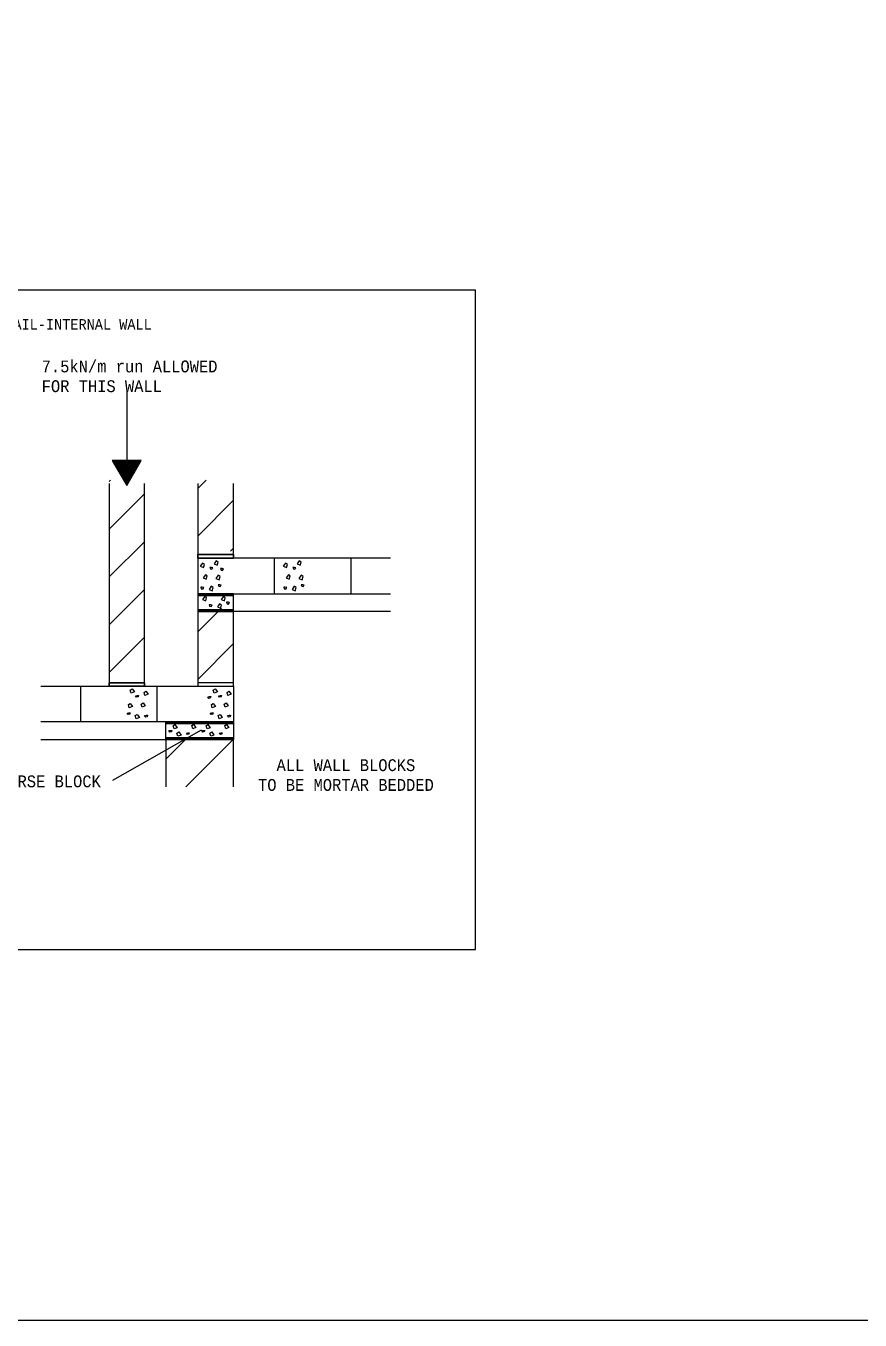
# Model space of a CAD drawing. Extents: x 0 to 40200, y 0 to 28450.
# Drawn here: x 26121 to 33161, y 0 to 10917 of the extents above; entities that cross this region are included whole.
import ezdxf

# ---------------------------------------------------------------- set-up
doc = ezdxf.new("R2010")
doc.units = 0
doc.layers.add('TITLE_BLOCK', color=7, linetype='CONTINUOUS')
doc.styles.add('CADFONT1', font='monotxt.shx', dxfattribs={"width": 0.901937})
pattern_1 = [(45, (0, 0), (-201.5254, 201.5254), [])]

msp = doc.modelspace()

# ---------------------------------------------------------------- hatches: boundary and pattern name
at = {"layer": 'TITLE_BLOCK', "linetype": 'CONTINUOUS'}
h = msp.add_hatch(dxfattribs=at)
h.set_pattern_fill('ExpertCAD', color=92, scale=3, angle=45, style=0, pattern_type=0)
h.set_pattern_definition([(45, (0, 0), (-2.12132034, 2.12132034), [])])
h.paths.add_polyline_path([(26972.40608, 7040.14268), (27095.05157, 7252.5709), (26849.76059, 7252.5709)])
h = msp.add_hatch(dxfattribs=at)
h.set_pattern_fill('ExpertCAD', color=40, scale=285, angle=45, style=0, pattern_type=0)
h.set_pattern_definition(pattern_1)
h.paths.add_polyline_path([(27124.48273, 5406.07354), (27124.48273, 7086.07354), (26824.48273, 7086.07354), (26824.48273, 5406.07354)])
h = msp.add_hatch(dxfattribs=at)
h.set_pattern_fill('ExpertCAD', color=40, scale=285, angle=45, style=0, pattern_type=0)
h.set_pattern_definition(pattern_1)
h.paths.add_polyline_path([(27874.48273, 6486.07354), (27874.48273, 7086.07354), (27574.48273, 7086.07354), (27574.48273, 6486.07354)])
h = msp.add_hatch(dxfattribs=at)
h.set_pattern_fill('ExpertCAD', color=40, scale=285, angle=45, style=0, pattern_type=0)
h.set_pattern_definition(pattern_1)
h.paths.add_polyline_path([(27874.48273, 5406.07354), (27874.48273, 6006.07354), (27574.48273, 6006.07354), (27574.48273, 5406.07354)])
h = msp.add_hatch(dxfattribs=at)
h.set_pattern_fill('ExpertCAD', color=40, scale=285, angle=45, style=0, pattern_type=0)
h.set_pattern_definition(pattern_1)
h.paths.add_polyline_path([(27873.55862, 4497.12142), (27873.55862, 4897.12142), (27303.55862, 4897.12142), (27303.55862, 4497.12142)])

# ---------------------------------------------------------------- linework, layer by layer
at = {"layer": 'TITLE_BLOCK', "color": 1, "linetype": 'CONTINUOUS'}
msp.add_line((27599.90087, 4976.5928), (26852.93243, 4551.79145), dxfattribs=at)
at = {"layer": 'TITLE_BLOCK', "color": 172, "linetype": 'CONTINUOUS'}
msp.add_lwpolyline([(0, 28450), (0, 0), (40200, 0), (40200, 28450), (0, 28450)], dxfattribs=at)
at = {"layer": 'TITLE_BLOCK', "color": 1, "linetype": 'CONTINUOUS'}
msp.add_lwpolyline([(23991.83509, 8687.61323), (23991.83509, 3127.12142), (29914.37547, 3127.12142), (29914.37547, 8687.61323), (23991.83509, 8687.61323)], dxfattribs=at)
at = {"layer": 'TITLE_BLOCK', "color": 13, "linetype": 'CONTINUOUS'}
for points in [[(26972.40608, 7841.83018), (26972.40608, 7040.14268), (27095.05157, 7252.5709), (26849.76059, 7252.5709), (26972.40608, 7040.14268)], [(26972.40608, 7040.14268), (27095.05157, 7252.5709), (26849.76059, 7252.5709), (26972.40608, 7040.14268)], [(26822.98932, 7057.12142), (26822.98932, 5377.12142)], [(27122.98932, 5377.12142), (27122.98932, 7057.12142)], [(27572.98932, 7057.12142), (27572.98932, 6457.12142)], [(27872.98932, 6457.12142), (27872.98932, 7057.12142)], [(27572.98932, 6427.12142), (27572.98932, 6457.12142), (27872.98932, 6457.12142), (27872.98932, 6427.12142), (27572.98932, 6427.12142)], [(27872.98932, 6427.12142), (27872.98932, 6457.12142), (27572.98932, 6457.12142), (27572.98932, 6427.12142), (27872.98932, 6427.12142)], [(29197.98932, 6427.12142), (27572.98932, 6427.12142), (27572.98932, 5977.12142)], [(27619.43629, 6348.64642), (27627.37379, 6375.10475), (27611.49879, 6385.68808), (27592.97795, 6359.22975), (27619.43629, 6348.64642)], [(27690.29501, 6334.2597), (27698.97665, 6346.66204), (27686.57431, 6349.14251), (27674.17196, 6349.14251), (27677.89267, 6336.74017), (27690.29501, 6334.2597)], [(27735.68759, 6368.57285), (27743.62509, 6395.03118), (27727.75009, 6405.61451), (27709.22925, 6379.15618), (27735.68759, 6368.57285)], [(27780.83212, 6324.33782), (27789.51376, 6336.74017), (27777.11142, 6339.22063), (27764.70907, 6339.22063), (27768.42978, 6326.81829), (27780.83212, 6324.33782)], [(28217.98932, 6127.12142), (28217.98932, 6427.12142)], [(28319.76797, 6348.64642), (28327.70547, 6375.10475), (28311.83047, 6385.68808), (28293.30963, 6359.22975), (28319.76797, 6348.64642)], [(28390.62669, 6334.2597), (28399.30833, 6346.66204), (28386.90599, 6349.14251), (28374.50364, 6349.14251), (28378.22435, 6336.74017), (28390.62669, 6334.2597)], [(28436.01927, 6368.57285), (28443.95677, 6395.03118), (28428.08177, 6405.61451), (28409.56094, 6379.15618), (28436.01927, 6368.57285)], [(28862.98932, 6427.12142), (28862.98932, 6127.12142)], [(27643.91024, 6250.75058), (27651.84774, 6277.20892), (27635.97274, 6287.79225), (27617.45191, 6261.33392), (27643.91024, 6250.75058)], [(27751.81063, 6245.78965), (27759.74813, 6272.24798), (27743.87313, 6282.83131), (27725.3523, 6256.37298), (27751.81063, 6245.78965)], [(28344.24193, 6250.75058), (28352.17943, 6277.20892), (28336.30443, 6287.79225), (28317.78359, 6261.33392), (28344.24193, 6250.75058)], [(28452.14232, 6245.78965), (28460.07982, 6272.24798), (28444.20482, 6282.83131), (28425.68398, 6256.37298), (28452.14232, 6245.78965)], [(27872.98932, 6127.12142), (27572.98932, 6127.12142), (27572.98932, 6112.12142), (27872.98932, 6112.12142), (27872.98932, 6127.12142)], [(27572.98932, 6127.12142), (29197.98932, 6127.12142)], [(27613.40048, 6166.82806), (27622.08212, 6179.2304), (27609.67978, 6181.71087), (27597.27743, 6181.71087), (27600.99813, 6169.30853), (27613.40048, 6166.82806)], [(27693.51962, 6152.77207), (27701.45712, 6179.2304), (27685.58212, 6189.81373), (27667.06129, 6163.3554), (27693.51962, 6152.77207)], [(27760.98837, 6187.91204), (27769.67001, 6200.31438), (27757.26767, 6202.79485), (27744.86532, 6202.79485), (27748.58603, 6190.39251), (27760.98837, 6187.91204)], [(28313.73216, 6166.82806), (28322.4138, 6179.2304), (28310.01146, 6181.71087), (28297.60911, 6181.71087), (28301.32982, 6169.30853), (28313.73216, 6166.82806)], [(28393.8513, 6152.77207), (28401.7888, 6179.2304), (28385.9138, 6189.81373), (28367.39297, 6163.3554), (28393.8513, 6152.77207)], [(28461.32005, 6187.91204), (28470.00169, 6200.31438), (28457.59935, 6202.79485), (28445.197, 6202.79485), (28448.91771, 6190.39251), (28461.32005, 6187.91204)], [(27872.98932, 5992.12142), (27872.98932, 6112.12142), (27572.98932, 6112.12142), (27572.98932, 5992.12142), (27872.98932, 5992.12142)], [(27638.66978, 6068.20595), (27646.60728, 6094.66428), (27630.73228, 6105.24761), (27612.21144, 6078.78928), (27638.66978, 6068.20595)], [(27683.81431, 6019.00998), (27692.49595, 6031.41233), (27680.09361, 6033.8928), (27667.69126, 6033.8928), (27671.41196, 6021.49045), (27683.81431, 6019.00998)], [(27763.93345, 6004.95399), (27771.87095, 6031.41233), (27755.99595, 6041.99566), (27737.47512, 6015.53733), (27763.93345, 6004.95399)], [(27796.17954, 6066.96571), (27804.11704, 6093.42405), (27788.24204, 6104.00738), (27769.72121, 6077.54905), (27796.17954, 6066.96571)], [(27831.4022, 6040.09397), (27840.08384, 6052.49631), (27827.6815, 6054.97678), (27815.27915, 6054.97678), (27818.99986, 6042.57444), (27831.4022, 6040.09397)], [(27572.98932, 5992.12142), (27572.98932, 5977.12142), (27872.98932, 5977.12142), (27872.98932, 5992.12142), (27572.98932, 5992.12142)], [(27572.98932, 5977.12142), (27572.98932, 5377.12142)], [(29197.98932, 5977.12142), (27572.98932, 5977.12142)], [(27872.98932, 5377.12142), (27872.98932, 5977.12142)], [(27122.98932, 5347.12142), (27122.98932, 5377.12142), (26822.98932, 5377.12142), (26822.98932, 5347.12142), (27122.98932, 5347.12142)], [(26822.98932, 5347.12142), (26822.98932, 5377.12142), (27122.98932, 5377.12142), (27122.98932, 5347.12142), (26822.98932, 5347.12142)], [(27872.98932, 5347.12142), (27872.98932, 5377.12142), (27572.98932, 5377.12142), (27572.98932, 5347.12142), (27872.98932, 5347.12142)], [(26247.98932, 5347.12142), (27872.98932, 5347.12142), (27872.98932, 4897.12142)], [(26582.98932, 5347.12142), (26582.98932, 5047.12142)], [(27009.95936, 5288.57285), (27002.02186, 5315.03118), (27017.89686, 5325.61451), (27036.4177, 5299.15618), (27009.95936, 5288.57285)], [(27055.35194, 5254.2597), (27046.6703, 5266.66204), (27059.07264, 5269.14251), (27071.47499, 5269.14251), (27067.75428, 5256.74017), (27055.35194, 5254.2597)], [(27126.21066, 5268.64642), (27118.27316, 5295.10475), (27134.14816, 5305.68808), (27152.669, 5279.22975), (27126.21066, 5268.64642)], [(27227.98932, 5047.12142), (27227.98932, 5347.12142)], [(27665.14651, 5244.33782), (27656.46487, 5256.74017), (27668.86722, 5259.22063), (27681.26956, 5259.22063), (27677.54886, 5246.81829), (27665.14651, 5244.33782)], [(27710.29104, 5288.57285), (27702.35354, 5315.03118), (27718.22854, 5325.61451), (27736.74938, 5299.15618), (27710.29104, 5288.57285)], [(27755.68362, 5254.2597), (27747.00198, 5266.66204), (27759.40433, 5269.14251), (27771.80667, 5269.14251), (27768.08597, 5256.74017), (27755.68362, 5254.2597)], [(27826.54235, 5268.64642), (27818.60485, 5295.10475), (27834.47985, 5305.68808), (27853.00068, 5279.22975), (27826.54235, 5268.64642)], [(26993.83632, 5165.78965), (26985.89882, 5192.24798), (27001.77382, 5202.83131), (27020.29465, 5176.37298), (26993.83632, 5165.78965)], [(27101.73671, 5170.75058), (27093.79921, 5197.20892), (27109.67421, 5207.79225), (27128.19504, 5181.33392), (27101.73671, 5170.75058)], [(27694.168, 5165.78965), (27686.2305, 5192.24798), (27702.1055, 5202.83131), (27720.62633, 5176.37298), (27694.168, 5165.78965)], [(27802.06839, 5170.75058), (27794.13089, 5197.20892), (27810.00589, 5207.79225), (27828.52672, 5181.33392), (27802.06839, 5170.75058)], [(27872.98932, 5047.12142), (26247.98932, 5047.12142)], [(26984.65858, 5107.91204), (26975.97694, 5120.31438), (26988.37928, 5122.79485), (27000.78163, 5122.79485), (26997.06092, 5110.39251), (26984.65858, 5107.91204)], [(27052.12733, 5072.77207), (27044.18983, 5099.2304), (27060.06483, 5109.81373), (27078.58566, 5083.3554), (27052.12733, 5072.77207)], [(27132.24647, 5086.82806), (27123.56483, 5099.2304), (27135.96717, 5101.71087), (27148.36952, 5101.71087), (27144.64882, 5089.30853), (27132.24647, 5086.82806)], [(27302.98932, 5047.12142), (27872.98932, 5047.12142), (27872.98932, 5032.12142), (27302.98932, 5032.12142), (27302.98932, 5047.12142)], [(27302.98932, 4912.12142), (27302.98932, 5032.12142), (27872.98932, 5032.12142), (27872.98932, 4912.12142), (27302.98932, 4912.12142)], [(27371.53053, 4986.96571), (27363.59303, 5013.42405), (27379.46803, 5024.00738), (27397.98886, 4997.54905), (27371.53053, 4986.96571)], [(27529.0403, 4988.20595), (27521.1028, 5014.66428), (27536.9778, 5025.24761), (27555.49863, 4998.78928), (27529.0403, 4988.20595)], [(27649.79909, 4986.96571), (27641.86159, 5013.42405), (27657.73659, 5024.00738), (27676.25742, 4997.54905), (27649.79909, 4986.96571)], [(27684.99026, 5107.91204), (27676.30862, 5120.31438), (27688.71097, 5122.79485), (27701.11331, 5122.79485), (27697.39261, 5110.39251), (27684.99026, 5107.91204)], [(27752.45901, 5072.77207), (27744.52151, 5099.2304), (27760.39651, 5109.81373), (27778.91735, 5083.3554), (27752.45901, 5072.77207)], [(27807.30885, 4988.20595), (27799.37135, 5014.66428), (27815.24635, 5025.24761), (27833.76719, 4998.78928), (27807.30885, 4988.20595)], [(27832.57815, 5086.82806), (27823.89651, 5099.2304), (27836.29886, 5101.71087), (27848.7012, 5101.71087), (27844.9805, 5089.30853), (27832.57815, 5086.82806)], [(27336.30787, 4960.09397), (27327.62623, 4972.49631), (27340.02858, 4974.97678), (27352.43092, 4974.97678), (27348.71022, 4962.57444), (27336.30787, 4960.09397)], [(27403.77662, 4924.95399), (27395.83912, 4951.41233), (27411.71412, 4961.99566), (27430.23496, 4935.53733), (27403.77662, 4924.95399)], [(27483.89576, 4939.00998), (27475.21412, 4951.41233), (27487.61647, 4953.8928), (27500.01881, 4953.8928), (27496.29811, 4941.49045), (27483.89576, 4939.00998)], [(27614.57643, 4960.09397), (27605.89479, 4972.49631), (27618.29714, 4974.97678), (27630.69948, 4974.97678), (27626.97878, 4962.57444), (27614.57643, 4960.09397)], [(27682.04518, 4924.95399), (27674.10768, 4951.41233), (27689.98268, 4961.99566), (27708.50352, 4935.53733), (27682.04518, 4924.95399)], [(27762.16432, 4939.00998), (27753.48268, 4951.41233), (27765.88503, 4953.8928), (27778.28737, 4953.8928), (27774.56667, 4941.49045), (27762.16432, 4939.00998)], [(26247.98932, 4897.12142), (27872.98932, 4897.12142)], [(27872.98932, 4912.12142), (27872.98932, 4897.12142), (27302.98932, 4897.12142), (27302.98932, 4912.12142), (27872.98932, 4912.12142)], [(27302.98932, 4897.12142), (27302.98932, 4497.12142)], [(27872.98932, 4497.12142), (27872.98932, 4897.12142)]]:
    msp.add_lwpolyline(points, dxfattribs=at)

# ---------------------------------------------------------------- texts
at = {"layer": 'TITLE_BLOCK', "color": 1, "linetype": 'CONTINUOUS', "attachment_point": 1, "style": 'CADFONT1'}
for s, insert, char_height in [('SEATING DETAIL-INTERNAL WALL', (25260.12554, 8443.85471), 88.0000272), ('7.5kN/m run ALLOWED\\PFOR THIS WALL', (26254.56445, 8094.7979), 100.0000032), ('  ALL WALL BLOCKS\\PTO BE MORTAR BEDDED', (28080.18945, 4731.28228), 100.0000032)]:
    msp.add_mtext(s, dxfattribs=dict(at, insert=insert, char_height=char_height))
at = {"layer": 'TITLE_BLOCK', "color": 92, "linetype": 'CONTINUOUS', "insert": (25348.5543, 4594.60164), "char_height": 100.0000032, "attachment_point": 1, "style": 'CADFONT1'}
msp.add_mtext('SPLIT COURSE BLOCK\\PREF:SCRP', dxfattribs=at)

doc.saveas('drawing.dxf')
